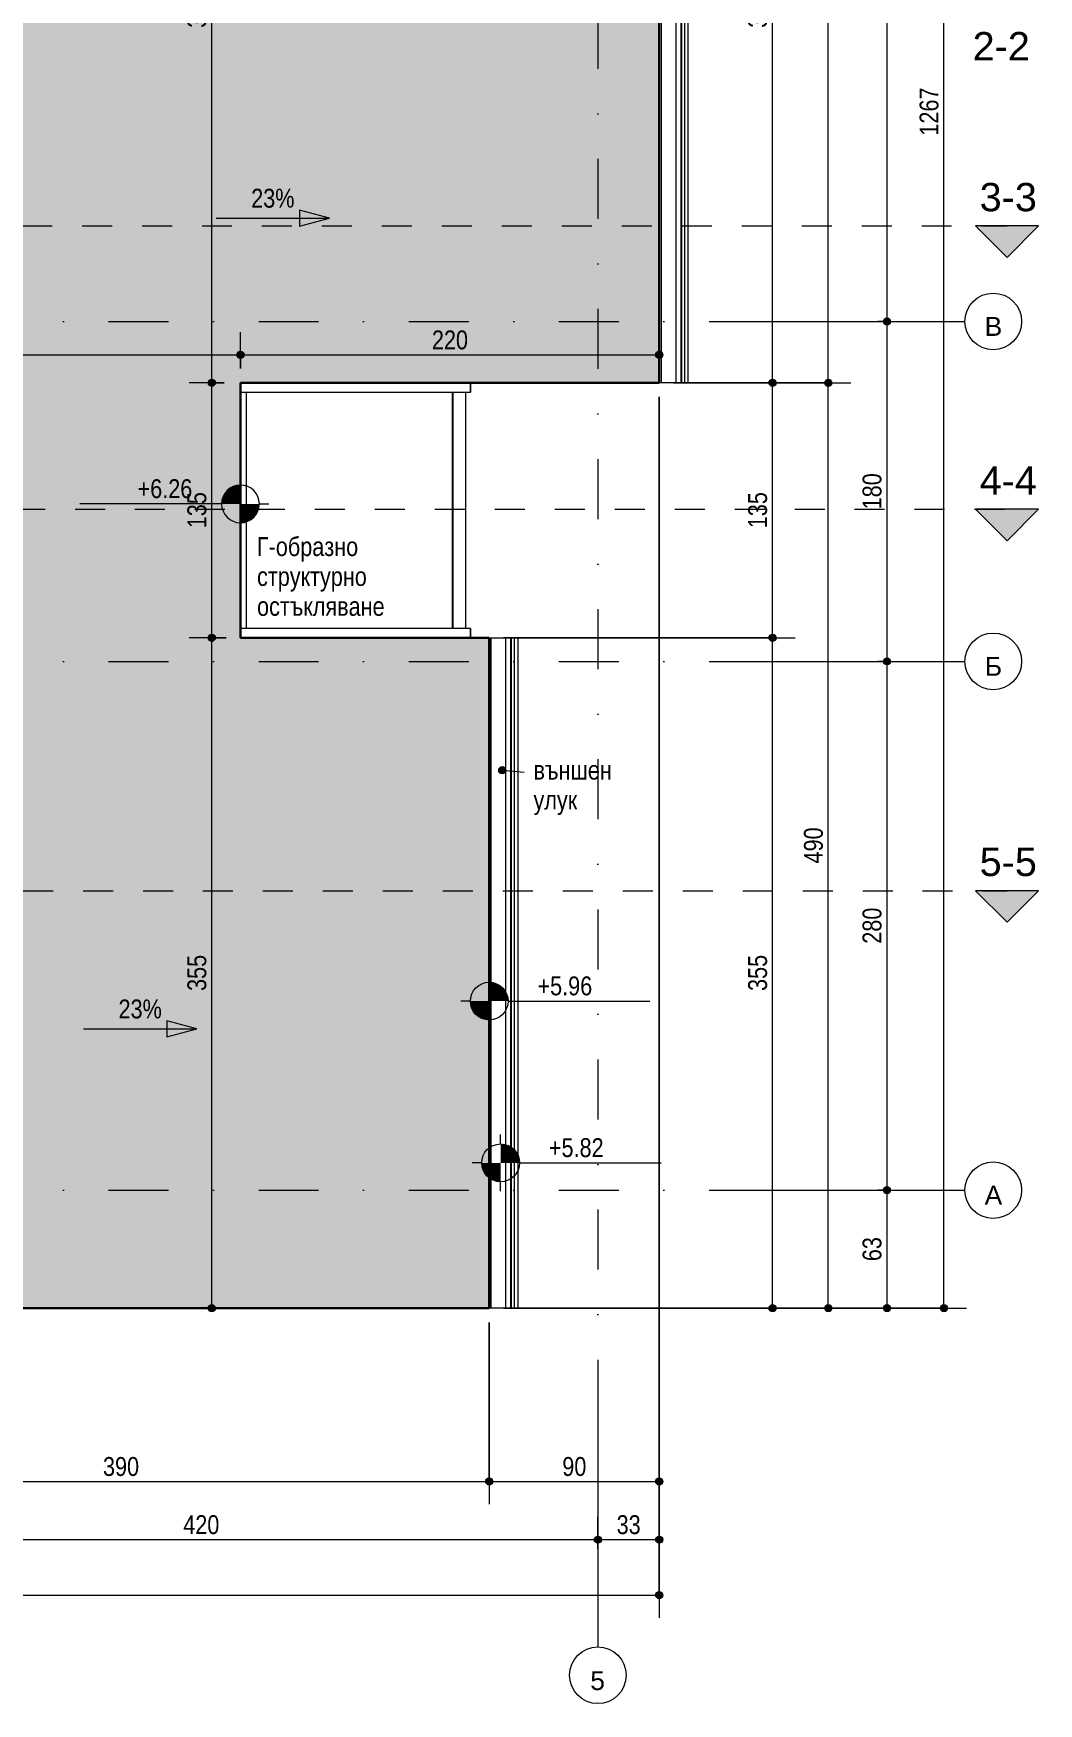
# Model space of a CAD drawing. Header units: centimetres. Extents: x -78 to 2009, y -1469 to 312.
# Drawn here: x 1473 to 2005, y -1466 to -582 of the extents above; entities that cross this region are included whole.
import ezdxf

# ---------------------------------------------------------------- set-up
doc = ezdxf.new("R2010")
doc.units = ezdxf.units.CM
doc.linetypes.add('Dash', pattern=[31.75, 15.875, -15.875])
doc.linetypes.add('Dash dot', pattern=[79.375, 31.75, -23.8125, 0, -23.8125])
for name, color, linetype, lineweight in [('A-ANNO-DIMS', 7, 'Continuous', 9), ('A-ANNO-DIMS-50', 7, 'Continuous', 9), ('A-ANNO-NOTE', 7, 'Continuous', 9), ('A-DETL-MBND', 7, 'Continuous', 9), ('A-GLAZ-CURT', 7, 'Continuous', 9), ('A-GLAZ-CWMG', 7, 'Continuous', 9), ('A-ROOF', 7, 'Continuous', 9), ('A-ROOF-OTLN', 7, 'Continuous', 9), ('A-ROOF-PATT', 7, 'Continuous', 9), ('G-ANNO-DIMS', 7, 'Continuous', 9), ('G-ANNO-SYMB', 7, 'Continuous', 9), ('G-ANNO-TEXT', 7, 'Continuous', 9), ('S-GRID', 7, 'Continuous', 9), ('S-GRID-IDEN', 7, 'Continuous', 9)]:
    doc.layers.add(name, color=color, linetype=linetype, lineweight=lineweight)
doc.styles.add('Arial', font='arial.ttf', dxfattribs={"height": 10})
doc.styles.add('Arial Narrow', font='ARIALN.TTF', dxfattribs={"height": 10})
doc.styles.add('Arial Narrow_2', font='ARIALN.TTF', dxfattribs={"height": 10})
doc.styles.add('Arial Narrow_3', font='ARIALN.TTF', dxfattribs={"height": 10})
doc.styles.add('Arial_1', font='arial.ttf', dxfattribs={"height": 15})
doc.dimstyles.new('TEC_DIM', dxfattribs={"dimscale": 30.48, "dimtxt": 10.23431, "dimasz": 0.492126, "dimexe": 0.393701, "dimexo": 0.246063, "dimgap": 0, "dimtad": 1, "dimdec": 0, "dimzin": 0, "dimdsep": 46, "dimtxsty": 'Arial Narrow', "dimblk1": 'DOTSMALL', "dimblk2": 'DOTSMALL', "dimsah": 1, "dimcen": 0.09, "dimazin": 0, "dimtfac": 1, "dimtdec": 4, "dimtix": 1, "dimtmove": 0, "dimatfit": 3, "dimfxl": 0, "dimtvp": 1, "dimtolj": 1, "dimtzin": 0, "dimarcsym": 0})
doc.dimstyles.new('TEC_DIM_1', dxfattribs={"dimscale": 30.48, "dimtxt": 10.23431, "dimasz": 0.492126, "dimexe": 0.393701, "dimexo": 0.246063, "dimgap": 0, "dimtad": 1, "dimdec": 0, "dimzin": 0, "dimdsep": 46, "dimtxsty": 'Arial Narrow_3', "dimblk1": 'DOTSMALL', "dimblk2": 'DOTSMALL', "dimsah": 1, "dimcen": 0.09, "dimazin": 0, "dimtfac": 1, "dimtdec": 4, "dimtix": 1, "dimtmove": 0, "dimatfit": 3, "dimfxl": 0, "dimtvp": 1, "dimtolj": 1, "dimtzin": 0, "dimarcsym": 0})

# ---------------------------------------------------------------- blocks, each defined once
blk = doc.blocks.new('System Panel - Glazed-2433087-ПОКРИВ')
at = {"layer": 'A-GLAZ-CURT'}
blk.add_line((1694.72, -896.59), (1694.72, -771.59), dxfattribs=at)
blk = doc.blocks.new('L Corner Mullion - L Mullion 1-2504235-ПОКРИВ')
at = {"layer": 'A-DETL-MBND'}
for p, q in [((1694.83, -771.59), (1694.83, -896.59)), ((1701.64, -771.59), (1701.64, -896.59))]:
    blk.add_line(p, q, dxfattribs=at)
blk = doc.blocks.new('Rectangular Mullion - TEC_DOGRAMA_TERASI_EX-2433085-ПОКРИВ')
at = {"layer": 'A-GLAZ-CWMG'}
for p, q in [((1582.42, -771.59), (1585.61, -771.59)), ((1585.61, -896.59), (1585.61, -771.59)), ((1585.61, -896.59), (1582.42, -896.59))]:
    blk.add_line(p, q, dxfattribs=at)
blk = doc.blocks.new('Rectangular Mullion - TEC_DOGRAMA_TERASI_EX-2504233-ПОКРИВ')
at = {"layer": 'A-GLAZ-CWMG'}
for p, q in [((1704.14, -771.59), (1704.14, -766.59)), ((1582.42, -771.59), (1704.14, -771.59))]:
    blk.add_line(p, q, dxfattribs=at)
blk = doc.blocks.new('Rectangular Mullion - TEC_DOGRAMA_TERASI_EX-2504234-ПОКРИВ')
at = {"layer": 'A-GLAZ-CWMG'}
for p, q in [((1704.14, -896.59), (1582.42, -896.59)), ((1704.14, -901.59), (1704.14, -896.59))]:
    blk.add_line(p, q, dxfattribs=at)
blk = doc.blocks.new('Rectangular Mullion - TEC_DOGRAMA_TERASI_EX-2504236-ПОКРИВ')
at = {"layer": 'A-DETL-MBND'}
blk.add_line((-5, 5), (0, 5), dxfattribs=at)
blk = doc.blocks.new('Rectangular Mullion - TEC_DOGRAMA_TERASI_EX-2504241-ПОКРИВ')
at = {"layer": 'A-DETL-MBND'}
blk.add_line((0, 5), (-5, 5), dxfattribs=at)
blk = doc.blocks.new('Grid - TEC_GRID_CIRCLE-145857-ПОКРИВ')
at = {"layer": 'S-GRID-IDEN'}
blk.add_circle((0, 0), 0.3, dxfattribs=at)
blk = doc.blocks.new('Section - TEC_SECTION-13048-ПОКРИВ')
at = {"layer": 'G-ANNO-SYMB'}
blk.add_hatch(color=256, dxfattribs=at).paths.add_polyline_path([(0, 0.334), (0.334, 0), (-0.334, 0)])
for p, q in [((0, 0.334), (-0.334, 0)), ((0.334, 0), (0, 0.334)), ((-0.334, 0), (0.334, 0))]:
    blk.add_line(p, q, dxfattribs=at)
blk = doc.blocks.new('Spot Elevations - PLAN - PROJECT-149572-ПОКРИВ')
at = {"layer": 'A-ANNO-NOTE'}
h = blk.add_hatch(color=256, dxfattribs=at)
edge = h.paths.add_edge_path()
edge.add_line((0, 0), (0, 0.2))
edge.add_arc((0, 0), 0.2, 0, 90, ccw=False)
edge.add_line((0.2, 0), (0, 0))
h = blk.add_hatch(color=256, dxfattribs=at)
edge = h.paths.add_edge_path()
edge.add_line((0, 0), (0, -0.2))
edge.add_arc((0, 0), 0.2, 180, 270, ccw=False)
edge.add_line((-0.2, 0), (0, 0))
for p, q in [((0, 0.2), (0, 0.3)), ((-0.2, 0), (-0.3, 0)), ((0.2, 0), (1.7, 0)), ((0, -0.3), (0, -0.2))]:
    blk.add_line(p, q, dxfattribs=at)
blk.add_circle((0, 0), 0.2, dxfattribs=at)
blk = doc.blocks.new('DIMBLOCK16-ПОКРИВ')
at = {"layer": 'A-ANNO-DIMS-50', "transparency": 16777216}
h = blk.add_hatch(color=256, dxfattribs=at)
edge = h.paths.add_edge_path()
edge.add_arc((1924.69, -234.09), 1.88, 0, 360)
h = blk.add_hatch(color=256, dxfattribs=at)
edge = h.paths.add_edge_path()
edge.add_arc((1924.69, -734.09), 1.88, 0, 360)
for p, q in [((1919.85, -234.09), (1936.69, -234.09)), ((1924.69, -234.09), (1919.85, -234.09)), ((1924.69, -234.09), (1924.69, -734.09)), ((1919.85, -734.09), (1936.69, -734.09)), ((1924.69, -734.09), (1919.85, -734.09))]:
    blk.add_line(p, q, dxfattribs=at)
for centre in [(1924.69, -234.09), (1924.69, -734.09)]:
    blk.add_circle(centre, 1.88, dxfattribs=at)
at = {"layer": 'A-ANNO-DIMS-50', "color": 0, "transparency": 16777216, "insert": (1911.77, -493.59), "char_height": 10, "width": 22.8079, "attachment_point": 1, "rotation": 90, "line_spacing_factor": 0.974696, "style": 'Arial Narrow'}
blk.add_mtext('500', dxfattribs=at)
blk = doc.blocks.new('_DotSmall')
at = {"color": 0, "linetype": 'ByBlock', "const_width": 0.5}
blk.add_lwpolyline([(-0.0625, 0, 1), (0.0625, 0, 1)], format="xyb", close=True, dxfattribs=at)
blk = doc.blocks.new('DIMBLOCK17-ПОКРИВ')
at = {"layer": 'A-ANNO-DIMS-50', "transparency": 16777216}
h = blk.add_hatch(color=256, dxfattribs=at)
edge = h.paths.add_edge_path()
edge.add_arc((1924.69, -734.09), 1.88, 0, 360)
h = blk.add_hatch(color=256, dxfattribs=at)
edge = h.paths.add_edge_path()
edge.add_arc((1924.69, -914.09), 1.88, 0, 360)
for p, q in [((1919.85, -734.09), (1936.69, -734.09)), ((1924.69, -734.09), (1919.85, -734.09)), ((1924.69, -734.09), (1924.69, -914.09)), ((1919.85, -914.09), (1936.69, -914.09)), ((1924.69, -914.09), (1919.85, -914.09))]:
    blk.add_line(p, q, dxfattribs=at)
for centre in [(1924.69, -734.09), (1924.69, -914.09)]:
    blk.add_circle(centre, 1.88, dxfattribs=at)
at = {"layer": 'A-ANNO-DIMS-50', "color": 0, "transparency": 16777216, "insert": (1911.77, -833.59), "char_height": 10, "width": 22.8079, "attachment_point": 1, "rotation": 90, "line_spacing_factor": 0.974696, "style": 'Arial Narrow'}
blk.add_mtext('180', dxfattribs=at)
blk = doc.blocks.new('DIMBLOCK18-ПОКРИВ')
at = {"layer": 'A-ANNO-DIMS-50', "transparency": 16777216}
h = blk.add_hatch(color=256, dxfattribs=at)
edge = h.paths.add_edge_path()
edge.add_arc((1924.69, -914.09), 1.88, 0, 360)
h = blk.add_hatch(color=256, dxfattribs=at)
edge = h.paths.add_edge_path()
edge.add_arc((1924.69, -1194.09), 1.88, 0, 360)
for p, q in [((1919.85, -914.09), (1936.69, -914.09)), ((1924.69, -914.09), (1919.85, -914.09)), ((1924.69, -914.09), (1924.69, -1194.09)), ((1919.85, -1194.09), (1936.69, -1194.09)), ((1924.69, -1194.09), (1919.85, -1194.09))]:
    blk.add_line(p, q, dxfattribs=at)
for centre in [(1924.69, -914.09), (1924.69, -1194.09)]:
    blk.add_circle(centre, 1.88, dxfattribs=at)
at = {"layer": 'A-ANNO-DIMS-50', "color": 0, "transparency": 16777216, "insert": (1911.77, -1063.59), "char_height": 10, "width": 22.8079, "attachment_point": 1, "rotation": 90, "line_spacing_factor": 0.974696, "style": 'Arial Narrow'}
blk.add_mtext('280', dxfattribs=at)
blk = doc.blocks.new('DIMBLOCK19-ПОКРИВ')
at = {"layer": 'A-ANNO-DIMS-50', "transparency": 16777216}
h = blk.add_hatch(color=256, dxfattribs=at)
edge = h.paths.add_edge_path()
edge.add_arc((1924.69, -1194.09), 1.88, 0, 360)
h = blk.add_hatch(color=256, dxfattribs=at)
edge = h.paths.add_edge_path()
edge.add_arc((1924.69, -1256.59), 1.88, 0, 360)
for p, q in [((1919.85, -1194.09), (1936.69, -1194.09)), ((1924.69, -1194.09), (1919.85, -1194.09)), ((1924.69, -1194.09), (1924.69, -1256.59)), ((1721.64, -1256.59), (1936.69, -1256.59)), ((1924.69, -1256.59), (1721.64, -1256.59))]:
    blk.add_line(p, q, dxfattribs=at)
for centre in [(1924.69, -1194.09), (1924.69, -1256.59)]:
    blk.add_circle(centre, 1.88, dxfattribs=at)
at = {"layer": 'A-ANNO-DIMS-50', "color": 0, "transparency": 16777216, "insert": (1911.77, -1231.67), "char_height": 10, "width": 15.2053, "attachment_point": 1, "rotation": 90, "line_spacing_factor": 0.974696, "style": 'Arial Narrow'}
blk.add_mtext('63', dxfattribs=at)
blk = doc.blocks.new('DIMBLOCK20-ПОКРИВ')
at = {"layer": 'A-ANNO-DIMS-50', "transparency": 16777216}
h = blk.add_hatch(color=256, dxfattribs=at)
edge = h.paths.add_edge_path()
edge.add_arc((1864.11, -901.59), 1.88, 0, 360)
h = blk.add_hatch(color=256, dxfattribs=at)
edge = h.paths.add_edge_path()
edge.add_arc((1864.11, -1256.59), 1.88, 0, 360)
for p, q in [((1721.64, -901.59), (1876.11, -901.59)), ((1864.11, -901.59), (1721.64, -901.59)), ((1864.11, -1256.59), (1864.11, -901.59)), ((1721.64, -1256.59), (1876.11, -1256.59)), ((1864.11, -1256.59), (1721.64, -1256.59))]:
    blk.add_line(p, q, dxfattribs=at)
for centre in [(1864.11, -901.59), (1864.11, -1256.59)]:
    blk.add_circle(centre, 1.88, dxfattribs=at)
at = {"layer": 'A-ANNO-DIMS-50', "color": 0, "transparency": 16777216, "insert": (1851.19, -1088.59), "char_height": 10, "width": 22.8079, "attachment_point": 1, "rotation": 90, "line_spacing_factor": 0.974696, "style": 'Arial Narrow'}
blk.add_mtext('355', dxfattribs=at)
blk = doc.blocks.new('DIMBLOCK21-ПОКРИВ')
at = {"layer": 'A-ANNO-DIMS-50', "transparency": 16777216}
h = blk.add_hatch(color=256, dxfattribs=at)
edge = h.paths.add_edge_path()
edge.add_arc((1864.11, -766.59), 1.88, 0, 360)
h = blk.add_hatch(color=256, dxfattribs=at)
edge = h.paths.add_edge_path()
edge.add_arc((1864.11, -901.59), 1.88, 0, 360)
for p, q in [((1811.64, -766.59), (1876.11, -766.59)), ((1864.11, -766.59), (1811.64, -766.59)), ((1864.11, -901.59), (1864.11, -766.59)), ((1721.64, -901.59), (1876.11, -901.59)), ((1864.11, -901.59), (1721.64, -901.59))]:
    blk.add_line(p, q, dxfattribs=at)
for centre in [(1864.11, -766.59), (1864.11, -901.59)]:
    blk.add_circle(centre, 1.88, dxfattribs=at)
at = {"layer": 'A-ANNO-DIMS-50', "color": 0, "transparency": 16777216, "insert": (1851.19, -843.59), "char_height": 10, "width": 22.8079, "attachment_point": 1, "rotation": 90, "line_spacing_factor": 0.974696, "style": 'Arial Narrow'}
blk.add_mtext('135', dxfattribs=at)
blk = doc.blocks.new('DIMBLOCK22-ПОКРИВ')
at = {"layer": 'A-ANNO-DIMS-50', "transparency": 16777216}
h = blk.add_hatch(color=256, dxfattribs=at)
edge = h.paths.add_edge_path()
edge.add_arc((1864.11, -371.59), 1.88, 0, 360)
h = blk.add_hatch(color=256, dxfattribs=at)
edge = h.paths.add_edge_path()
edge.add_arc((1864.11, -766.59), 1.88, 0, 360)
for p, q in [((1806.64, -371.59), (1876.11, -371.59)), ((1864.11, -371.59), (1806.64, -371.59)), ((1864.11, -766.59), (1864.11, -371.59)), ((1811.64, -766.59), (1876.11, -766.59)), ((1864.11, -766.59), (1811.64, -766.59))]:
    blk.add_line(p, q, dxfattribs=at)
for centre in [(1864.11, -371.59), (1864.11, -766.59)]:
    blk.add_circle(centre, 1.88, dxfattribs=at)
at = {"layer": 'A-ANNO-DIMS-50', "color": 0, "transparency": 16777216, "insert": (1851.19, -578.59), "char_height": 10, "width": 22.8079, "attachment_point": 1, "rotation": 90, "line_spacing_factor": 0.974696, "style": 'Arial Narrow'}
blk.add_mtext('395', dxfattribs=at)
blk = doc.blocks.new('DIMBLOCK25-ПОКРИВ')
at = {"layer": 'A-ANNO-DIMS-50', "transparency": 16777216}
h = blk.add_hatch(color=256, dxfattribs=at)
edge = h.paths.add_edge_path()
edge.add_arc((1893.65, -766.59), 1.88, 0, 360)
h = blk.add_hatch(color=256, dxfattribs=at)
edge = h.paths.add_edge_path()
edge.add_arc((1893.65, -1256.59), 1.88, 0, 360)
for p, q in [((1811.64, -766.59), (1905.65, -766.59)), ((1893.65, -766.59), (1811.64, -766.59)), ((1893.65, -1256.59), (1893.65, -766.59)), ((1721.64, -1256.59), (1905.65, -1256.59)), ((1893.65, -1256.59), (1721.64, -1256.59))]:
    blk.add_line(p, q, dxfattribs=at)
for centre in [(1893.65, -766.59), (1893.65, -1256.59)]:
    blk.add_circle(centre, 1.88, dxfattribs=at)
at = {"layer": 'A-ANNO-DIMS-50', "color": 0, "transparency": 16777216, "insert": (1880.73, -1021.09), "char_height": 10, "width": 22.8079, "attachment_point": 1, "rotation": 90, "line_spacing_factor": 0.974696, "style": 'Arial Narrow'}
blk.add_mtext('490', dxfattribs=at)
blk = doc.blocks.new('DIMBLOCK26-ПОКРИВ')
at = {"layer": 'A-ANNO-DIMS-50', "transparency": 16777216}
h = blk.add_hatch(color=256, dxfattribs=at)
edge = h.paths.add_edge_path()
edge.add_arc((1893.65, 10.48), 1.87, 0, 360)
h = blk.add_hatch(color=256, dxfattribs=at)
edge = h.paths.add_edge_path()
edge.add_arc((1893.65, -766.59), 1.88, 0, 360)
for p, q in [((1826.88, 10.48), (1905.65, 10.48)), ((1893.65, 10.48), (1826.88, 10.48)), ((1893.65, -766.59), (1893.65, 10.48)), ((1811.64, -766.59), (1905.65, -766.59)), ((1893.65, -766.59), (1811.64, -766.59))]:
    blk.add_line(p, q, dxfattribs=at)
for centre, radius in [((1893.65, 10.48), 1.87), ((1893.65, -766.59), 1.88)]:
    blk.add_circle(centre, radius, dxfattribs=at)
at = {"layer": 'A-ANNO-DIMS-50', "color": 0, "transparency": 16777216, "insert": (1880.73, -387.56), "char_height": 10, "width": 22.8079, "attachment_point": 1, "rotation": 90, "line_spacing_factor": 0.974696, "style": 'Arial Narrow'}
blk.add_mtext('777', dxfattribs=at)
blk = doc.blocks.new('DIMBLOCK27-ПОКРИВ')
at = {"layer": 'A-ANNO-DIMS-50', "transparency": 16777216}
h = blk.add_hatch(color=256, dxfattribs=at)
edge = h.paths.add_edge_path()
edge.add_arc((1954.89, 10.48), 1.87, 0, 360)
h = blk.add_hatch(color=256, dxfattribs=at)
edge = h.paths.add_edge_path()
edge.add_arc((1954.89, -1256.59), 1.88, 0, 360)
for p, q in [((1826.88, 10.48), (1966.89, 10.48)), ((1954.89, 10.48), (1826.88, 10.48)), ((1954.89, -1256.59), (1954.89, 10.48)), ((1721.64, -1256.59), (1966.89, -1256.59)), ((1954.89, -1256.59), (1721.64, -1256.59))]:
    blk.add_line(p, q, dxfattribs=at)
for centre, radius in [((1954.89, 10.48), 1.87), ((1954.89, -1256.59), 1.88)]:
    blk.add_circle(centre, radius, dxfattribs=at)
at = {"layer": 'A-ANNO-DIMS-50', "color": 0, "transparency": 16777216, "insert": (1941.97, -635.72), "char_height": 10, "width": 30.4105, "attachment_point": 1, "rotation": 90, "line_spacing_factor": 0.974696, "style": 'Arial Narrow'}
blk.add_mtext('1267', dxfattribs=at)
blk = doc.blocks.new('DIMBLOCK33-ПОКРИВ')
at = {"layer": 'A-ANNO-DIMS-50', "transparency": 16777216}
h = blk.add_hatch(color=256, dxfattribs=at)
edge = h.paths.add_edge_path()
edge.add_arc((1351.64, -1379.1), 1.88, 0, 360)
h = blk.add_hatch(color=256, dxfattribs=at)
edge = h.paths.add_edge_path()
edge.add_arc((1771.64, -1379.1), 1.88, 0, 360)
for p, q in [((1351.64, -1383.95), (1351.64, -1367.1)), ((1771.64, -1383.95), (1771.64, -1367.1)), ((1351.64, -1379.1), (1771.64, -1379.1)), ((1351.64, -1379.1), (1351.64, -1383.95)), ((1771.64, -1379.1), (1771.64, -1383.95))]:
    blk.add_line(p, q, dxfattribs=at)
for centre in [(1351.64, -1379.1), (1771.64, -1379.1)]:
    blk.add_circle(centre, 1.88, dxfattribs=at)
at = {"layer": 'A-ANNO-DIMS-50', "color": 0, "transparency": 16777216, "insert": (1552.14, -1366.17), "char_height": 10, "width": 22.8079, "attachment_point": 1, "line_spacing_factor": 0.974696, "style": 'Arial Narrow'}
blk.add_mtext('420', dxfattribs=at)
blk = doc.blocks.new('DIMBLOCK34-ПОКРИВ')
at = {"layer": 'A-ANNO-DIMS-50', "transparency": 16777216}
h = blk.add_hatch(color=256, dxfattribs=at)
edge = h.paths.add_edge_path()
edge.add_arc((1771.64, -1379.1), 1.88, 0, 360)
h = blk.add_hatch(color=256, dxfattribs=at)
edge = h.paths.add_edge_path()
edge.add_arc((1804.14, -1379.1), 1.88, 0, 360)
for p, q in [((1804.14, -774.09), (1804.14, -1391.1)), ((1804.14, -1379.1), (1804.14, -774.09)), ((1771.64, -1383.95), (1771.64, -1367.1)), ((1771.64, -1379.1), (1804.14, -1379.1)), ((1771.64, -1379.1), (1771.64, -1383.95))]:
    blk.add_line(p, q, dxfattribs=at)
for centre in [(1771.64, -1379.1), (1804.14, -1379.1)]:
    blk.add_circle(centre, 1.88, dxfattribs=at)
at = {"layer": 'A-ANNO-DIMS-50', "color": 0, "transparency": 16777216, "insert": (1781.56, -1366.17), "char_height": 10, "width": 15.2053, "attachment_point": 1, "line_spacing_factor": 0.974696, "style": 'Arial Narrow'}
blk.add_mtext('33', dxfattribs=at)
blk = doc.blocks.new('DIMBLOCK53-ПОКРИВ')
at = {"layer": 'A-ANNO-DIMS-50', "transparency": 16777216}
h = blk.add_hatch(color=256, dxfattribs=at)
edge = h.paths.add_edge_path()
edge.add_arc((124.14, -1408.48), 1.88, 0, 360)
h = blk.add_hatch(color=256, dxfattribs=at)
edge = h.paths.add_edge_path()
edge.add_arc((1804.14, -1408.48), 1.88, 0, 360)
for p, q in [((1804.14, -774.09), (1804.14, -1420.48)), ((1804.14, -1408.48), (1804.14, -774.09)), ((124.14, -954.09), (124.14, -1420.48)), ((124.14, -1408.48), (124.14, -954.09)), ((124.14, -1408.48), (1804.14, -1408.48))]:
    blk.add_line(p, q, dxfattribs=at)
for centre in [(124.14, -1408.48), (1804.14, -1408.48)]:
    blk.add_circle(centre, 1.88, dxfattribs=at)
at = {"layer": 'A-ANNO-DIMS-50', "color": 0, "transparency": 16777216, "insert": (951.47, -1395.55), "char_height": 10, "width": 30.4105, "attachment_point": 1, "line_spacing_factor": 0.974696, "style": 'Arial Narrow'}
blk.add_mtext('1680', dxfattribs=at)
blk = doc.blocks.new('DIMBLOCK59-ПОКРИВ')
at = {"layer": 'A-ANNO-DIMS-50', "transparency": 16777216}
h = blk.add_hatch(color=256, dxfattribs=at)
edge = h.paths.add_edge_path()
edge.add_arc((1324.14, -1348.3), 1.88, 0, 360)
h = blk.add_hatch(color=256, dxfattribs=at)
edge = h.paths.add_edge_path()
edge.add_arc((1714.14, -1348.3), 1.88, 0, 360)
for p, q in [((1324.14, -1264.09), (1324.14, -1360.3)), ((1324.14, -1348.3), (1324.14, -1264.09)), ((1714.14, -1264.09), (1714.14, -1360.3)), ((1714.14, -1348.3), (1714.14, -1264.09)), ((1324.14, -1348.3), (1714.14, -1348.3))]:
    blk.add_line(p, q, dxfattribs=at)
for centre in [(1324.14, -1348.3), (1714.14, -1348.3)]:
    blk.add_circle(centre, 1.88, dxfattribs=at)
at = {"layer": 'A-ANNO-DIMS-50', "color": 0, "transparency": 16777216, "insert": (1509.64, -1335.38), "char_height": 10, "width": 22.8079, "attachment_point": 1, "line_spacing_factor": 0.974696, "style": 'Arial Narrow'}
blk.add_mtext('390', dxfattribs=at)
blk = doc.blocks.new('DIMBLOCK60-ПОКРИВ')
at = {"layer": 'A-ANNO-DIMS-50', "transparency": 16777216}
h = blk.add_hatch(color=256, dxfattribs=at)
edge = h.paths.add_edge_path()
edge.add_arc((1714.14, -1348.3), 1.88, 0, 360)
h = blk.add_hatch(color=256, dxfattribs=at)
edge = h.paths.add_edge_path()
edge.add_arc((1804.14, -1348.3), 1.88, 0, 360)
for p, q in [((1804.14, -774.09), (1804.14, -1360.3)), ((1804.14, -1348.3), (1804.14, -774.09)), ((1714.14, -1264.09), (1714.14, -1360.3)), ((1714.14, -1348.3), (1714.14, -1264.09)), ((1714.14, -1348.3), (1804.14, -1348.3))]:
    blk.add_line(p, q, dxfattribs=at)
for centre in [(1714.14, -1348.3), (1804.14, -1348.3)]:
    blk.add_circle(centre, 1.88, dxfattribs=at)
at = {"layer": 'A-ANNO-DIMS-50', "color": 0, "transparency": 16777216, "insert": (1752.81, -1335.38), "char_height": 10, "width": 15.2053, "attachment_point": 1, "line_spacing_factor": 0.974696, "style": 'Arial Narrow'}
blk.add_mtext('90', dxfattribs=at)
blk = doc.blocks.new('DIMBLOCK71-ПОКРИВ')
at = {"layer": 'A-ANNO-DIMS-50', "transparency": 16777216}
h = blk.add_hatch(color=256, dxfattribs=at)
edge = h.paths.add_edge_path()
edge.add_arc((1324.14, -751.78), 1.88, 0, 360)
h = blk.add_hatch(color=256, dxfattribs=at)
edge = h.paths.add_edge_path()
edge.add_arc((1582.42, -751.78), 1.88, 0, 360)
for p, q in [((1324.14, -756.63), (1324.14, -739.78)), ((1582.42, -759.09), (1582.42, -739.78)), ((1324.14, -751.78), (1582.42, -751.78)), ((1324.14, -751.78), (1324.14, -756.63)), ((1582.42, -751.78), (1582.42, -759.09))]:
    blk.add_line(p, q, dxfattribs=at)
for centre in [(1324.14, -751.78), (1582.42, -751.78)]:
    blk.add_circle(centre, 1.88, dxfattribs=at)
at = {"layer": 'A-ANNO-DIMS-50', "color": 0, "transparency": 16777216, "insert": (1443.78, -738.86), "char_height": 10, "width": 22.8079, "attachment_point": 1, "line_spacing_factor": 0.974696, "style": 'Arial Narrow_3'}
blk.add_mtext('\u200e260', dxfattribs=at)
blk = doc.blocks.new('DIMBLOCK72-ПОКРИВ')
at = {"layer": 'A-ANNO-DIMS-50', "transparency": 16777216}
h = blk.add_hatch(color=256, dxfattribs=at)
edge = h.paths.add_edge_path()
edge.add_arc((1582.42, -751.78), 1.88, 0, 360)
h = blk.add_hatch(color=256, dxfattribs=at)
edge = h.paths.add_edge_path()
edge.add_arc((1804.14, -751.78), 1.88, 0, 360)
for p, q in [((1582.42, -759.09), (1582.42, -739.78)), ((1804.14, -756.63), (1804.14, -739.78)), ((1582.42, -751.78), (1804.14, -751.78)), ((1582.42, -751.78), (1582.42, -759.09)), ((1804.14, -751.78), (1804.14, -756.63))]:
    blk.add_line(p, q, dxfattribs=at)
for centre in [(1582.42, -751.78), (1804.14, -751.78)]:
    blk.add_circle(centre, 1.88, dxfattribs=at)
at = {"layer": 'A-ANNO-DIMS-50', "color": 0, "transparency": 16777216, "insert": (1683.78, -738.86), "char_height": 10, "width": 22.8079, "attachment_point": 1, "line_spacing_factor": 0.974696, "style": 'Arial Narrow_3'}
blk.add_mtext('\u200e220', dxfattribs=at)
blk = doc.blocks.new('DIMBLOCK73-ПОКРИВ')
at = {"layer": 'A-ANNO-DIMS-50', "transparency": 16777216}
h = blk.add_hatch(color=256, dxfattribs=at)
edge = h.paths.add_edge_path()
edge.add_arc((1567.24, -901.59), 1.88, 0, 360)
h = blk.add_hatch(color=256, dxfattribs=at)
edge = h.paths.add_edge_path()
edge.add_arc((1567.24, -1256.59), 1.88, 0, 360)
for p, q in [((1574.92, -901.59), (1555.24, -901.59)), ((1567.24, -1256.59), (1567.24, -901.59)), ((1567.24, -901.59), (1574.92, -901.59)), ((1572.09, -1256.59), (1555.24, -1256.59)), ((1567.24, -1256.59), (1572.09, -1256.59))]:
    blk.add_line(p, q, dxfattribs=at)
for centre in [(1567.24, -901.59), (1567.24, -1256.59)]:
    blk.add_circle(centre, 1.88, dxfattribs=at)
at = {"layer": 'A-ANNO-DIMS-50', "color": 0, "transparency": 16777216, "insert": (1554.32, -1088.59), "char_height": 10, "width": 22.8079, "attachment_point": 1, "rotation": 90, "line_spacing_factor": 0.974696, "style": 'Arial Narrow'}
blk.add_mtext('355', dxfattribs=at)
blk = doc.blocks.new('DIMBLOCK74-ПОКРИВ')
at = {"layer": 'A-ANNO-DIMS-50', "transparency": 16777216}
h = blk.add_hatch(color=256, dxfattribs=at)
edge = h.paths.add_edge_path()
edge.add_arc((1567.24, -766.59), 1.88, 0, 360)
h = blk.add_hatch(color=256, dxfattribs=at)
edge = h.paths.add_edge_path()
edge.add_arc((1567.24, -901.59), 1.88, 0, 360)
for p, q in [((1573.8, -766.59), (1555.24, -766.59)), ((1567.24, -901.59), (1567.24, -766.59)), ((1567.24, -766.59), (1573.8, -766.59)), ((1574.92, -901.59), (1555.24, -901.59)), ((1567.24, -901.59), (1574.92, -901.59))]:
    blk.add_line(p, q, dxfattribs=at)
for centre in [(1567.24, -766.59), (1567.24, -901.59)]:
    blk.add_circle(centre, 1.88, dxfattribs=at)
at = {"layer": 'A-ANNO-DIMS-50', "color": 0, "transparency": 16777216, "insert": (1554.32, -843.59), "char_height": 10, "width": 22.8079, "attachment_point": 1, "rotation": 90, "line_spacing_factor": 0.974696, "style": 'Arial Narrow'}
blk.add_mtext('135', dxfattribs=at)
blk = doc.blocks.new('DIMBLOCK75-ПОКРИВ')
at = {"layer": 'A-ANNO-DIMS-50', "transparency": 16777216}
h = blk.add_hatch(color=256, dxfattribs=at)
edge = h.paths.add_edge_path()
edge.add_arc((1567.24, -371.59), 1.88, 0, 360)
h = blk.add_hatch(color=256, dxfattribs=at)
edge = h.paths.add_edge_path()
edge.add_arc((1567.24, -766.59), 1.88, 0, 360)
for p, q in [((1684.74, -371.59), (1555.24, -371.59)), ((1567.24, -766.59), (1567.24, -371.59)), ((1567.24, -371.59), (1684.74, -371.59)), ((1573.8, -766.59), (1555.24, -766.59)), ((1567.24, -766.59), (1573.8, -766.59))]:
    blk.add_line(p, q, dxfattribs=at)
for centre in [(1567.24, -371.59), (1567.24, -766.59)]:
    blk.add_circle(centre, 1.88, dxfattribs=at)
at = {"layer": 'A-ANNO-DIMS-50', "color": 0, "transparency": 16777216, "insert": (1554.32, -578.59), "char_height": 10, "width": 22.8079, "attachment_point": 1, "rotation": 90, "line_spacing_factor": 0.974696, "style": 'Arial Narrow'}
blk.add_mtext('395', dxfattribs=at)

msp = doc.modelspace()

# ---------------------------------------------------------------- hatches: boundary and pattern name
at = {"layer": 'A-ROOF-PATT', "true_color": 0x8b8b8b}
h = msp.add_hatch(dxfattribs=at)
h.set_pattern_fill('FP1_1', color=252, style=0, pattern_type=2)
h.set_pattern_definition([(90, (85.79, -2627.617), (-29.922, 16.51), [0.8382, -15.672]), (180, (85.789, -2644.127), (-29.922, -16.51), [29.922, 0]), (180, (85.789, -2642.857), (-29.922, -16.51), [29.922, 0])])
h.paths.add_polyline_path([(1324.14, -1256.59), (1714.14, -1256.59), (1714.14, -901.59), (1582.42, -901.59), (1582.42, -766.59), (1804.14, -766.59), (1804.14, -371.59), (1692.24, -371.59), (1692.24, -271.59), (1804.14, -271.59), (1804.14, 10.48), (1374.14, -141.76), (1374.14, -643.59), (1324.14, -643.59), (1324.14, -1124.32)])
h.paths.add_polyline_path([(1389.14, -962.59), (1364.14, -962.59), (1364.14, -926.59), (1389.14, -926.59), (1389.14, -957.59)])
h.paths.add_polyline_path([(1384.14, -957.59), (1384.14, -950.82), (1369.14, -950.82), (1369.14, -957.59), (1372.2, -957.59)])
h.paths.add_polyline_path([(1380.91, -945.82), (1384.14, -945.82), (1384.14, -931.59), (1369.14, -931.59), (1369.14, -945.82), (1371.27, -945.82)])
at = {"layer": 'G-ANNO-DIMS'}
for points in [[(1629.56, -679.44), (1613.69, -675.18), (1613.69, -683.69)], [(1559.35, -1108.7), (1543.47, -1104.44), (1543.47, -1112.95)]]:
    msp.add_hatch(color=256, dxfattribs=at).paths.add_polyline_path(points)
at = {"layer": 'G-ANNO-TEXT'}
h = msp.add_hatch(color=256, dxfattribs=at)
edge = h.paths.add_edge_path()
edge.add_arc((1721.01, -971.69), 1.87, 0, 360)

# ---------------------------------------------------------------- linework, layer by layer
at = {"layer": 'A-DETL-MBND'}
for p, q in [((1714.14, -766.71), (1714.14, -766.59)), ((1804.14, -766.71), (1714.14, -766.71)), ((1804.14, -766.59), (1804.14, -766.71))]:
    msp.add_line(p, q, dxfattribs=at)
at = {"layer": 'A-ROOF', "lineweight": 30}
for p, q in [((1804.14, -371.59), (1804.14, -766.59)), ((1582.42, -901.59), (1582.42, -766.59)), ((1804.14, -766.59), (1582.42, -766.59)), ((1714.14, -901.59), (1582.42, -901.59)), ((1714.14, -901.59), (1714.14, -1256.59)), ((1714.14, -1256.59), (1324.14, -1256.59))]:
    msp.add_line(p, q, dxfattribs=at)
at = {"layer": 'A-ROOF-OTLN'}
for p, q in [((1805.14, -371.59), (1805.14, -766.59)), ((1812.98, -371.59), (1812.98, -766.59)), ((1815.49, -371.59), (1815.49, -766.59)), ((1815.98, -371.59), (1815.98, -766.59)), ((1817.43, -371.59), (1817.43, -766.59)), ((1819.38, -766.59), (1819.38, -371.59)), ((1817.42, -766.59), (1804.14, -766.59)), ((1819.38, -766.59), (1817.43, -766.59)), ((1714.14, -901.59), (1727.42, -901.59)), ((1715.14, -1256.59), (1715.14, -901.59)), ((1722.98, -1256.59), (1722.98, -901.59)), ((1725.49, -1256.59), (1725.49, -901.59)), ((1725.98, -1256.59), (1725.98, -901.59)), ((1727.43, -901.59), (1729.38, -901.59)), ((1727.43, -1256.59), (1727.43, -901.59)), ((1729.38, -1256.59), (1729.38, -901.59)), ((1727.42, -1256.59), (1714.14, -1256.59)), ((1729.38, -1256.59), (1727.43, -1256.59))]:
    msp.add_line(p, q, dxfattribs=at)
at = {"layer": 'G-ANNO-DIMS'}
for p, q in [((1569.56, -679.44), (1629.56, -679.44)), ((1629.56, -679.44), (1613.69, -675.18)), ((1613.69, -675.18), (1613.69, -683.69)), ((1613.69, -683.69), (1629.56, -679.44)), ((1559.35, -1108.7), (1543.47, -1104.44)), ((1543.47, -1104.44), (1543.47, -1112.95)), ((1499.35, -1108.7), (1559.35, -1108.7)), ((1543.47, -1112.95), (1559.35, -1108.7))]:
    msp.add_line(p, q, dxfattribs=at)
at = {"layer": 'G-ANNO-SYMB', "linetype": 'Dash', "lineweight": 18}
for p, q in [((-57.18, -683.55), (1988.27, -683.55)), ((-60.91, -833.55), (1988.27, -833.55)), ((927.59, -1035.55), (1988.27, -1035.55))]:
    msp.add_line(p, q, dxfattribs=at)
at = {"layer": 'G-ANNO-TEXT'}
msp.add_line((1721.01, -971.69), (1732.57, -972.68), dxfattribs=at)
msp.add_circle((1721.01, -971.69), 1.87, dxfattribs=at)
at = {"layer": 'S-GRID', "color": 1, "linetype": 'Dash dot', "lineweight": 18, "true_color": 0xff0000}
for p, q in [((1771.64, 146.72), (1771.64, -1310.92)), ((82.05, -734.09), (1840.98, -734.09)), ((82.05, -914.09), (1840.98, -914.09)), ((82.05, -1194.09), (1840.98, -1194.09))]:
    msp.add_line(p, q, dxfattribs=at)
at = {"layer": 'S-GRID', "color": 1, "lineweight": 18, "true_color": 0xff0000}
for p, q in [((1840.98, -734.09), (1965.98, -734.09)), ((1840.98, -914.09), (1965.98, -914.09)), ((1840.98, -1194.09), (1965.98, -1194.09)), ((1771.64, -1310.92), (1771.64, -1435.92))]:
    msp.add_line(p, q, dxfattribs=at)

# ---------------------------------------------------------------- block references
at = {"layer": 'A-DETL-MBND', "extrusion": (0, 0, -1), "rotation": 90.00000000000156}
msp.add_blockref('Rectangular Mullion - TEC_DOGRAMA_TERASI_EX-2504241-ПОКРИВ', (-1699.14, -766.59), dxfattribs=at)
at = {"layer": 'A-DETL-MBND'}
msp.add_blockref('L Corner Mullion - L Mullion 1-2504235-ПОКРИВ', (0, 0), dxfattribs=at)
at = {"layer": 'A-DETL-MBND', "rotation": 269.9999999999984}
msp.add_blockref('Rectangular Mullion - TEC_DOGRAMA_TERASI_EX-2504236-ПОКРИВ', (1699.14, -901.59), dxfattribs=at)
at = {"layer": 'A-GLAZ-CURT'}
msp.add_blockref('System Panel - Glazed-2433087-ПОКРИВ', (0, 0), dxfattribs=at)
at = {"layer": 'A-GLAZ-CWMG'}
for name in ['Rectangular Mullion - TEC_DOGRAMA_TERASI_EX-2504233-ПОКРИВ', 'Rectangular Mullion - TEC_DOGRAMA_TERASI_EX-2433085-ПОКРИВ', 'Rectangular Mullion - TEC_DOGRAMA_TERASI_EX-2504234-ПОКРИВ']:
    msp.add_blockref(name, (0, 0), dxfattribs=at)
at = {"layer": 'G-ANNO-DIMS', "extrusion": (0, 0, -1), "xscale": 49.99999999999998, "yscale": 49.99999999999998, "zscale": 49.99999999999998}
msp.add_blockref('Spot Elevations - PLAN - PROJECT-149572-ПОКРИВ', (-1582.42, -830.72), dxfattribs=at)
at = {"layer": 'G-ANNO-DIMS', "xscale": 49.99999999999998, "yscale": 49.99999999999998, "zscale": 49.99999999999998}
for p in [(1714.14, -1093.99), (1720.18, -1179.62)]:
    msp.add_blockref('Spot Elevations - PLAN - PROJECT-149572-ПОКРИВ', p, dxfattribs=at)
at = {"layer": 'G-ANNO-SYMB', "xscale": 49.99999999999998, "yscale": 49.99999999999998, "zscale": 49.99999999999998, "rotation": 180}
for p in [(1988.27, -683.55), (1988.27, -833.55), (1988.27, -1035.55)]:
    msp.add_blockref('Section - TEC_SECTION-13048-ПОКРИВ', p, dxfattribs=at)
at = {"layer": 'S-GRID-IDEN', "xscale": 49.99999999999998, "yscale": 49.99999999999998, "zscale": 49.99999999999998}
for p, rotation in [((1980.98, -734.09), 269.9999999999994), ((1980.98, -914.09), 269.9999999999994), ((1980.98, -1194.09), 269.9999999999994), ((1771.64, -1450.92), 180)]:
    msp.add_blockref('Grid - TEC_GRID_CIRCLE-145857-ПОКРИВ', p, dxfattribs=dict(at, rotation=rotation))

# ---------------------------------------------------------------- texts
at = {"layer": 'G-ANNO-DIMS', "char_height": 10, "attachment_point": 1, "line_spacing_factor": 0.974696, "style": 'Arial Narrow'}
for s, insert, width in [('23%', (1588.1, -663.85), 27.5081), ('+6.26', (1527.94, -817.64), 34.7536), ('+5.96', (1739.66, -1080.9), 34.7536), ('23%', (1517.88, -1093.11), 27.5081), ('+5.82', (1745.7, -1166.54), 34.7536)]:
    msp.add_mtext(s, dxfattribs=dict(at, insert=insert, width=width))
at = {"layer": 'G-ANNO-SYMB', "char_height": 15, "width": 31.1, "attachment_point": 5, "line_spacing_factor": 0.936439, "style": 'Arial_1'}
for s, insert in [('\\pt60,120,180,240,300,360,420,480,540,600,660,720,780,840,900,960,1020,1080,1140,1200,1260,1320,1380,1440,1500,1560,1620,1680,1740,1800,1860,1920;2-2', (1985.2, -588.36)), ('\\pt60,120,180,240,300,360,420,480,540,600,660,720,780,840,900,960,1020,1080,1140,1200,1260,1320,1380,1440,1500,1560,1620,1680,1740,1800,1860,1920;3-3', (1988.92, -668.36)), ('\\pt60,120,180,240,300,360,420,480,540,600,660,720,780,840,900,960,1020,1080,1140,1200,1260,1320,1380,1440,1500,1560,1620,1680,1740,1800,1860,1920;4-4', (1988.92, -818.36)), ('\\pt60,120,180,240,300,360,420,480,540,600,660,720,780,840,900,960,1020,1080,1140,1200,1260,1320,1380,1440,1500,1560,1620,1680,1740,1800,1860,1920;5-5', (1988.92, -1020.36))]:
    msp.add_mtext(s, dxfattribs=dict(at, insert=insert))
at = {"layer": 'G-ANNO-TEXT', "char_height": 10, "attachment_point": 1, "line_spacing_factor": 0.949189, "style": 'Arial Narrow_2'}
for s, insert, width in [('\\pt15,30,45,60,75,90,105,120,135,150,165,180,195,210,225,240,255,270,285,300,315,330,345,360,375,390,405,420,435,450,465,480;{\\fArial Narrow|b0|i0|c204|p34;Г}-{\\fArial Narrow|b0|i0|c204|p34;образно структурно остъкляване}', (1591.2, -848.31), 86.35), ('\\pt15,30,45,60,75,90,105,120,135,150,165,180,195,210,225,240,255,270,285,300,315,330,345,360,375,390,405,420,435,450,465,480;{\\fArial Narrow|b0|i0|c204|p34;външен улук}', (1737.57, -966.67), 58.55)]:
    msp.add_mtext(s, dxfattribs=dict(at, insert=insert, width=width))
at = {"layer": 'S-GRID-IDEN', "char_height": 10, "attachment_point": 5, "line_spacing_factor": 0.936439, "style": 'Arial'}
for s, insert, width in [('\\pt50,100,150,200,250,300,350,400,450,500,550,600,650,700,750,800,850,900,950,1000,1050,1100,1150,1200,1250,1300,1350,1400,1450,1500,1550,1600;{\\fArial|b0|i0|c204|p34;В}', (1981.07, -736.73), 9.9), ('\\pt50,100,150,200,250,300,350,400,450,500,550,600,650,700,750,800,850,900,950,1000,1050,1100,1150,1200,1250,1300,1350,1400,1450,1500,1550,1600;{\\fArial|b0|i0|c204|p34;Б}', (1981.07, -916.73), 9.6), ('\\pt50,100,150,200,250,300,350,400,450,500,550,600,650,700,750,800,850,900,950,1000,1050,1100,1150,1200,1250,1300,1350,1400,1450,1500,1550,1600;{\\fArial|b0|i0|c204|p34;А}', (1981.07, -1196.73), 9.9), ('\\pt50,100,150,200,250,300,350,400,450,500,550,600,650,700,750,800,850,900,950,1000,1050,1100,1150,1200,1250,1300,1350,1400,1450,1500,1550,1600;5', (1771.5, -1453.83), 8.25)]:
    msp.add_mtext(s, dxfattribs=dict(at, insert=insert, width=width))

# ---------------------------------------------------------------- dimensions: what is measured, and where the dimension line sits
at = {"layer": 'A-ANNO-DIMS'}
for base, p1, p2, override, picture, middle in [((1954.89, 10.48), (1714.14, -1256.59), (1819.38, 10.48), {"dimpost": '<>', "dimfxl": 1271.429833}, 'DIMBLOCK27-ПОКРИВ', (1949.79, -623.05)), ((1893.65, 10.48), (1804.14, -766.59), (1819.38, 10.48), {"dimpost": '<>', "dimfxl": 777.216286}, 'DIMBLOCK26-ПОКРИВ', (1888.65, -378.05)), ((1924.69, -734.09), (1927.35, -234.09), (1927.35, -734.09), {"dimpost": '<>', "dimfxl": 500}, 'DIMBLOCK16-ПОКРИВ', (1919.59, -484.09)), ((1567.24, -371.59), (1581.3, -766.59), (1692.24, -371.59), {"dimpost": '<>', "dimfxl": 410.284028}, 'DIMBLOCK75-ПОКРИВ', (1562.14, -569.09)), ((1864.11, -371.59), (1804.14, -766.59), (1799.14, -371.59), {"dimpost": '<>', "dimfxl": 395.031644}, 'DIMBLOCK22-ПОКРИВ', (1859, -569.09)), ((1924.69, -914.09), (1927.35, -734.09), (1927.35, -914.09), {"dimpost": '<>', "dimfxl": 180}, 'DIMBLOCK17-ПОКРИВ', (1919.59, -824.09)), ((1567.24, -766.59), (1582.42, -901.59), (1581.3, -766.59), {"dimpost": '<>', "dimfxl": 135.004686}, 'DIMBLOCK74-ПОКРИВ', (1562.14, -834.09)), ((1864.11, -766.59), (1714.14, -901.59), (1804.14, -766.59), {"dimpost": '<>', "dimfxl": 162.249808}, 'DIMBLOCK21-ПОКРИВ', (1859, -834.09)), ((1893.65, -766.59), (1714.14, -1256.59), (1804.14, -766.59), {"dimpost": '<>', "dimfxl": 498.196748}, 'DIMBLOCK25-ПОКРИВ', (1888.55, -1011.59)), ((1567.24, -901.59), (1564.59, -1256.59), (1582.42, -901.59), {"dimpost": '<>', "dimfxl": 355.44754}, 'DIMBLOCK73-ПОКРИВ', (1562.14, -1079.09)), ((1864.11, -901.59), (1714.14, -1256.59), (1714.14, -901.59), {"dimpost": '<>', "dimfxl": 355}, 'DIMBLOCK20-ПОКРИВ', (1859, -1079.09)), ((1924.69, -1194.09), (1927.35, -914.09), (1927.35, -1194.09), {"dimpost": '<>', "dimfxl": 280}, 'DIMBLOCK18-ПОКРИВ', (1919.59, -1054.09)), ((1924.69414625, -1256.58675573), (1927.34579667, -1194.08675573), (1714.14345791, -1256.58675573), {"dimpost": '<>', "dimfxl": 222.174452}, 'DIMBLOCK19-ПОКРИВ', (1919.58841634, -1225.33675573))]:
    dim = msp.add_linear_dim(base=base, p1=p1, p2=p2, angle=90, dimstyle='TEC_DIM', override=override, dxfattribs=at)
    dim.commit()
    dim.dimension.update_dxf_attribs({"geometry": picture, "text_midpoint": middle})
for base, p1, p2, text, override, picture, middle in [((1582.42, -751.78), (1324.14, -749.13), (1582.42, -766.59), '\u200e260', {"dimpost": '<>', "dimfxl": 258.867851}, 'DIMBLOCK71-ПОКРИВ', (1453.28, -745.82)), ((1804.14, -751.78), (1582.42, -766.59), (1804.14, -749.13), '\u200e220', {"dimpost": '<>', "dimfxl": 222.407575}, 'DIMBLOCK72-ПОКРИВ', (1693.28, -745.82))]:
    dim = msp.add_linear_dim(base=base, p1=p1, p2=p2, text=text, dimstyle='TEC_DIM_1', override=override, dxfattribs=at)
    dim.commit()
    dim.dimension.update_dxf_attribs({"geometry": picture, "text_midpoint": middle})
for base, p1, p2, override, picture, middle in [((1804.14, -1408.48), (124.14, -946.59), (1804.14, -766.59), {"dimpost": '<>', "dimfxl": 1689.615341}, 'DIMBLOCK53-ПОКРИВ', (964.14, -1403.37)), ((1804.14, -1348.3), (1714.14, -1256.59), (1804.14, -766.59), {"dimpost": '<>', "dimfxl": 498.196748}, 'DIMBLOCK60-ПОКРИВ', (1759.14, -1343.2)), ((1804.14345791, -1379.09903575), (1771.64345791, -1376.44738532), (1804.14345791, -766.58675573), {"dimpost": '<>', "dimfxl": 610.725992}, 'DIMBLOCK34-ПОКРИВ', (1787.89345791, -1373.99330584)), ((1714.14, -1348.3), (1324.14, -1256.59), (1714.14, -1256.59), {"dimpost": '<>', "dimfxl": 390}, 'DIMBLOCK59-ПОКРИВ', (1519.14, -1343.2)), ((1771.64, -1379.1), (1351.64, -1376.45), (1771.64, -1376.45), {"dimpost": '<>', "dimfxl": 420}, 'DIMBLOCK33-ПОКРИВ', (1561.64, -1373.99))]:
    dim = msp.add_linear_dim(base=base, p1=p1, p2=p2, dimstyle='TEC_DIM', override=override, dxfattribs=at)
    dim.commit()
    dim.dimension.update_dxf_attribs({"geometry": picture, "text_midpoint": middle})

doc.saveas('drawing.dxf')
